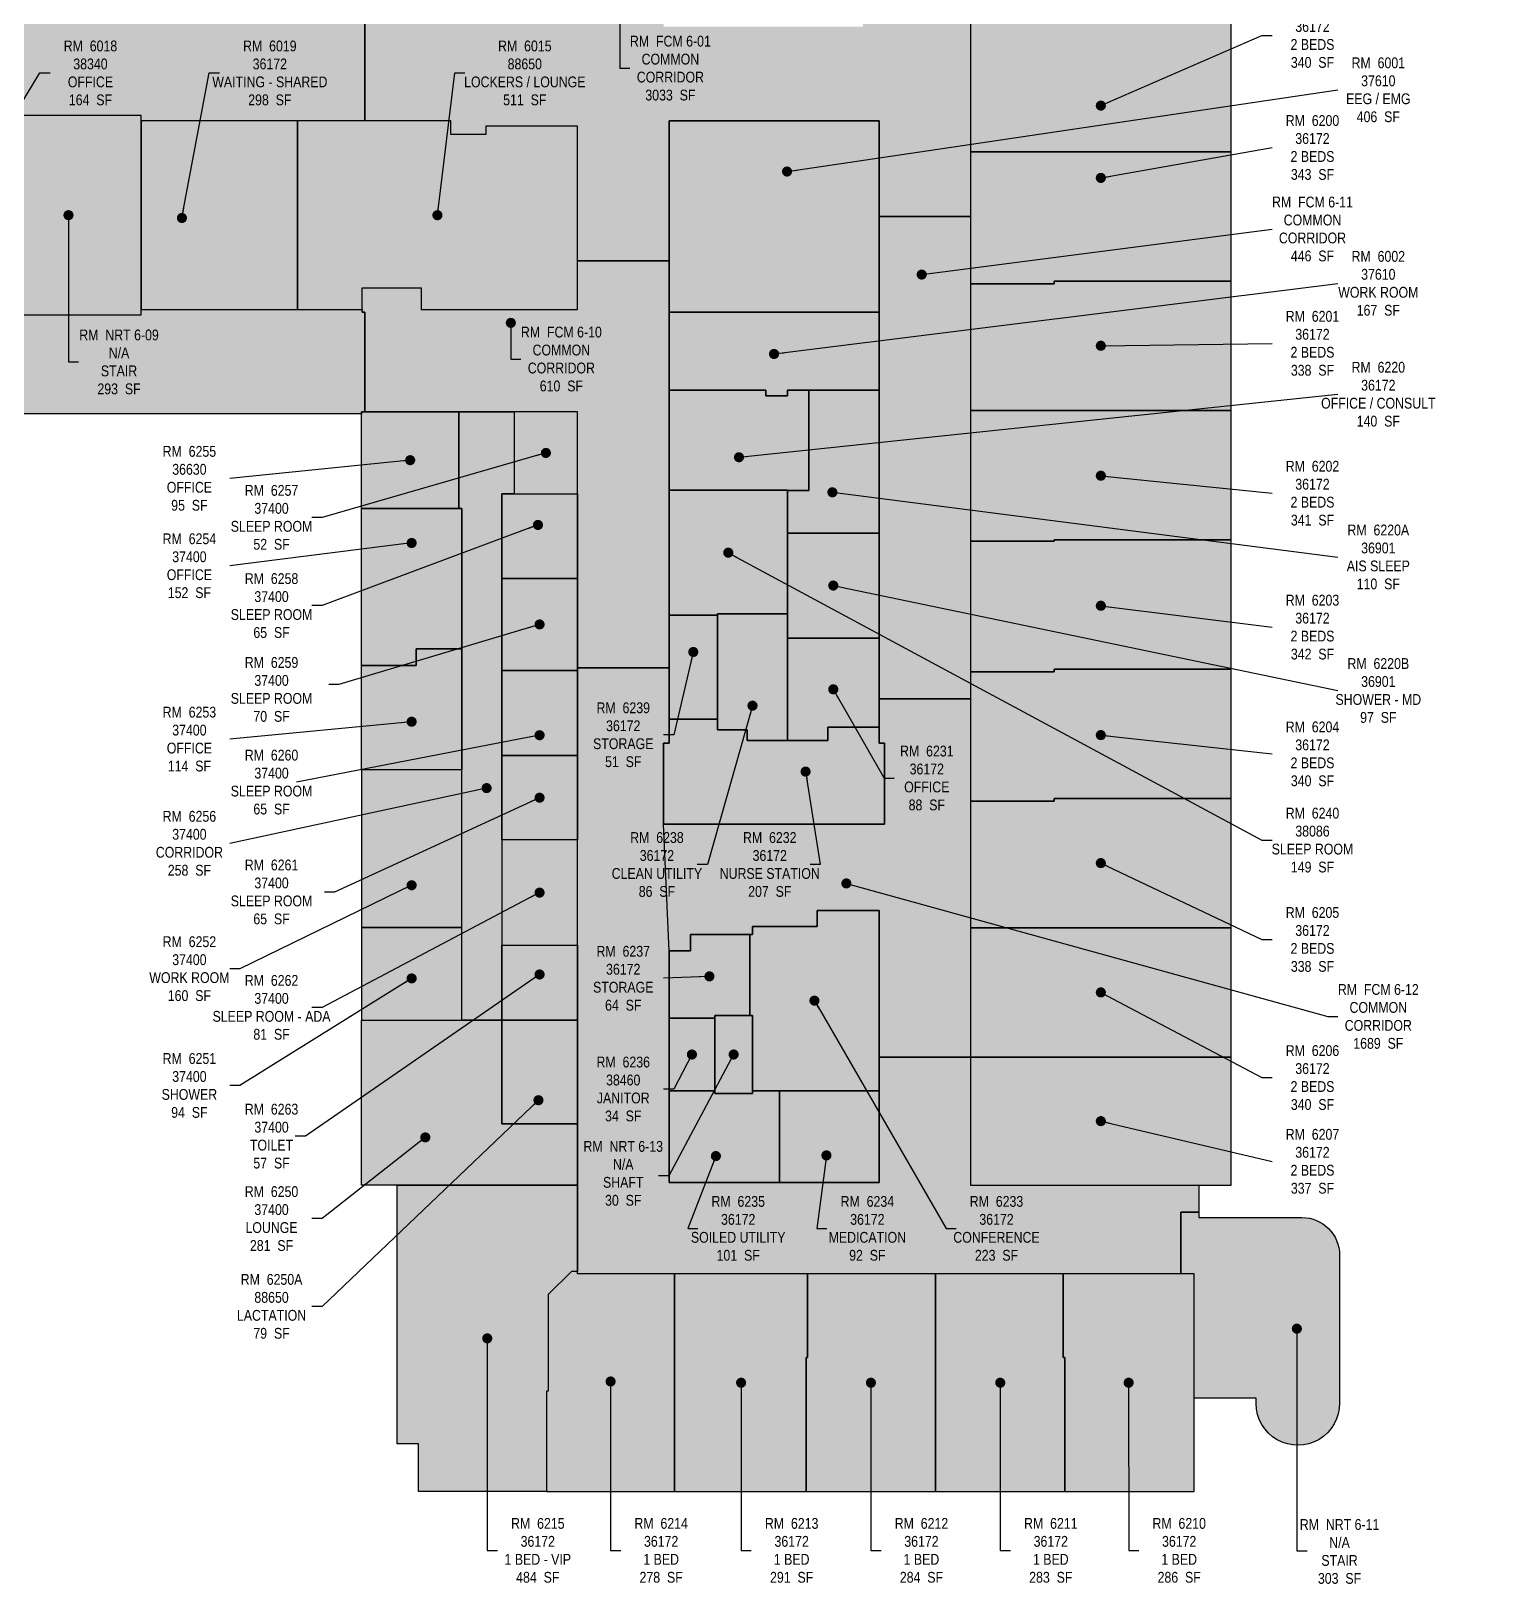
# Model space of a CAD drawing. Header units: inches. Extents: x 2581 to 7839, y 1550 to 4851.
# Drawn here: x 6076 to 7839, y 1550 to 3423 of the extents above; entities that cross this region are included whole.
import ezdxf

# ---------------------------------------------------------------- set-up
doc = ezdxf.new("R2010")
doc.units = ezdxf.units.IN
doc.header["$MEASUREMENT"] = 0
for name, color, linetype in [('0-LABEL', 3, 'Continuous'), ('1-NRT', 200, 'Continuous'), ('1-NRT-PTN', 253, 'Continuous'), ('3-FCM', 190, 'Continuous'), ('3-FCM-PTN', 9, 'Continuous'), ('4-OCC', 6, 'Continuous'), ('4-OCC-PTN', 95, 'Continuous')]:
    doc.layers.add(name, color=color, linetype=linetype)
doc.styles.add('ArialN', font='ARIALN.TTF')
doc.dimstyles.new('AB-195', dxfattribs={"dimscale": 195, "dimtxt": 0.0703125, "dimasz": 0.0625, "dimexe": 0.0625, "dimexo": 0.125, "dimgap": 0.25, "dimtad": 0, "dimdec": 4, "dimrnd": 0.0625, "dimzin": 0, "dimdsep": 46, "dimlunit": 4, "dimtxsty": 'ArialN', "dimblk": 'ARCHTICK', "dimcen": 0.0625, "dimclrd": 256, "dimclre": 256, "dimclrt": 256, "dimadec": 0, "dimazin": 0, "dimtfac": 1, "dimtdec": 4, "dimtofl": 0, "dimtmove": 2, "dimatfit": 3, "dimldrblk": 'DOT', "dimfxl": 0, "dimfrac": 2, "dimtolj": 1, "dimtzin": 0, "dimlwd": -1, "dimlwe": -1, "dimarcsym": 0})

# ---------------------------------------------------------------- blocks, each defined once
blk = doc.blocks.new('_ArchTick')
at = {"const_width": 0.15}
blk.add_lwpolyline([(-0.5, -0.5), (0.5, 0.5)], dxfattribs=at)
blk = doc.blocks.new('_Dot')
at = {"lineweight": -2}
blk.add_line((-0.5, 0), (-1, 0), dxfattribs=at)
at = {"const_width": 0.5}
blk.add_lwpolyline([(-0.25, 0, 1), (0.25, 0, 1)], format="xyb", close=True, dxfattribs=at)

msp = doc.modelspace()

# ---------------------------------------------------------------- hatches: boundary and pattern name
at = {"layer": '1-NRT-PTN'}
for points in [[(6033.750000000004, 3321.249999999993), (6033.750000000004, 3165.249999999992), (6033.750000000004, 3080.749999999996), (6209.250000000003, 3080.749999999993), (6209.250000000003, 3321.249999999993)], [(6947.000000000003, 2141.499999999992), (6901.500000000002, 2141.499999999992), (6901.500000000002, 2235.749999999992), (6947.000000000003, 2235.749999999992)]]:
    msp.add_hatch(color=256, dxfattribs=at).paths.add_polyline_path(points)
h = msp.add_hatch(color=256, dxfattribs=at)
edge = h.paths.add_edge_path()
edge.add_line((7485.499999999999, 1991.999999999991), (7610.00000000001, 1991.999999999991))
edge.add_arc((7609.999999999995, 1946.499999999975), 45.50000000001614, 3.4790218705893494e-08, 89.99999999998158, ccw=False)
edge.add_line((7655.500000000012, 1946.500000027602), (7655.500000000002, 1768.56616925701))
edge.add_arc((7605.128305918885, 1767.749993629552), 50.37830591888263, -180.0000072451678, 0.9282857740317922, ccw=False)
edge.add_line((7554.750000000003, 1767.749999999991), (7554.750000000003, 1774.249999999991))
edge.add_line((7554.750000000003, 1774.249999999991), (7480.000000000012, 1774.249999999991))
edge.add_line((7480.000000000012, 1774.249999999991), (7480.000000000005, 1923.999999999992))
edge.add_line((7480.000000000005, 1923.999999999992), (7463.749999999985, 1923.999999999992))
edge.add_line((7463.749999999985, 1923.999999999992), (7463.750000000002, 1998.499999999992))
edge.add_line((7463.750000000002, 1998.499999999992), (7485.500000000002, 1998.499999999991))
edge.add_line((7485.500000000002, 1998.499999999991), (7485.499999999999, 1991.999999999991))
at = {"layer": '3-FCM-PTN'}
for points in [[(6479.000000000004, 3438.249999999993), (6635.000000000004, 3438.249999999997), (6635.000000000005, 3444.749999999992), (6735.750000000004, 3444.749999999992), (6735.750000000004, 4478.249999999993), (6999.000000000005, 4478.249999999998), (6999.000000000007, 4367.749999999992), (6846.250000000005, 4367.749999999992), (6846.250000000005, 4172.749999999992), (6898.250000000005, 4172.749999999992), (6898.250000000004, 4166.249999999992), (6947.000000000005, 4166.249999999991), (6947.000000000005, 4172.749999999992), (7099.750000000005, 4172.749999999992), (7099.750000000005, 4367.749999999992), (6999.015625000007, 4367.749999999992), (6999.015625000005, 4478.249999999998), (7463.750000000003, 4478.249999999985), (7463.750000000005, 4403.499999999991), (7485.500000000002, 4403.499999999991), (7485.500000000015, 4367.999999999992), (7210.250000000005, 4367.999999999992), (7210.250000000005, 3901.515624999992), (7099.750000000004, 3901.515624999992), (7099.750000000005, 4055.749999999992), (6995.750000000005, 4055.749999999992), (6995.750000000005, 4081.749999999992), (6846.250000000005, 4081.749999999992), (6846.250000000004, 3568.249999999992), (6839.750000000004, 3568.249999999992), (6839.750000000001, 3428.499999999992), (7080.250000000004, 3428.499999999993), (7080.250000000005, 3646.249999999991), (7099.750000000005, 3646.249999999992), (7099.750000000004, 3901.499999999992), (7210.249999999999, 3901.499999999992), (7210.25, 3199.249999999992), (7099.750000000004, 3199.249999999992), (7099.750000000004, 3314.749999999992), (6846.250000000004, 3314.749999999992), (6846.250000000004, 3145.749999999992), (6735.750000000004, 3145.749999999992), (6735.750000000004, 3308.249999999992), (6625.250000000004, 3308.249999999992), (6625.250000000007, 3298.499999999993), (6583.000000000004, 3298.499999999993), (6583.000000000004, 3314.749999999993), (6479.000000000005, 3314.749999999993)], [(5387.000000000004, 3317.999999999994), (5387.000000000004, 3444.749999999994), (5442.250000000004, 3444.749999999994), (5442.250000000004, 3438.249999999994), (5651.000000000004, 3438.249999999994), (5651.000000000004, 3440.499999999994), (6479.000000000004, 3440.499999999994), (6479.000000000005, 3314.749999999993), (6209.250000000003, 3314.749999999993), (6209.250000000003, 3321.249999999993), (6033.750000000004, 3321.249999999993), (6033.750000000004, 3275.749999999993), (5908.750000000005, 3275.749999999993), (5908.750000000005, 3321.249999999993), (5546.250000000004, 3321.249999999994), (5546.250000000003, 3317.999999999994)], [(7099.750000000005, 3199.249999999992), (7210.25, 3199.249999999992), (7210.249999999995, 2617.499999999992), (7099.750000000003, 2617.499999999992)], [(6735.750000000004, 3145.749999999992), (6846.250000000004, 3145.749999999992), (6846.250000000002, 2654.999999999992), (6735.750000000003, 2654.99999999999), (6735.750000000004, 2963.749999999992), (6479.000000000003, 2963.749999999993), (6479.000000000007, 3083.999999999993), (6475.750000000004, 3083.999999999996), (6475.750000000004, 3113.249999999993), (6547.250000000004, 3113.249999999993), (6547.250000000004, 3087.249999999993), (6735.750000000004, 3087.249999999992)], [(5387.000000000004, 2957.249999999994), (5387.000000000004, 3090.499999999994), (5546.250000000004, 3090.499999999993), (5546.250000000004, 3113.249999999994), (5608.000000000004, 3113.249999999994), (5608.000000000004, 3087.249999999994), (5696.000000000004, 3087.249999999994), (5696.000000000004, 3080.749999999996), (5908.750000000003, 3080.749999999993), (5908.750000000003, 3087.249999999993), (6033.750000000004, 3087.249999999993), (6033.750000000004, 3080.749999999996), (6209.250000000003, 3080.749999999993), (6209.250000000003, 3087.249999999993), (6475.750000000004, 3087.249999999993), (6475.750000000004, 3083.999999999996), (6479.000000000007, 3083.999999999993), (6479.000000000005, 2963.749999999993), (6475.000000000003, 2963.749999999993), (6475.000000000004, 2961.499999999993), (5651.000000000004, 2961.499999999994), (5651.000000000004, 2963.749999999994), (5442.250000000004, 2963.749999999994), (5442.250000000004, 2957.249999999994)], [(6735.750000000003, 2654.99999999999), (6846.250000000002, 2654.999999999992), (6846.250000000003, 2563.999999999992), (6839.750000000003, 2563.999999999992), (6839.750000000003, 2466.499999999992), (7106.250000000004, 2466.499999999995), (7106.250000000003, 2563.999999999992), (7099.750000000007, 2563.999999999992), (7099.750000000005, 2617.499999999992), (7210.249999999995, 2617.499999999992), (7210.249999999997, 2185.516865943693), (7099.750000000003, 2185.516865943693), (7099.750000000003, 2362.499999999992), (7025.000000000003, 2362.499999999992), (7025.000000000003, 2342.999999999992), (6947.000000000003, 2342.999999999992), (6947.000000000002, 2333.249999999999), (6872.250000000003, 2333.249999999992), (6872.250000000003, 2313.749999999992), (6846.250000000003, 2313.749999999992), (6846.250000000003, 2034.249999999992), (7099.750000000003, 2034.249999999992), (7099.750000000003, 2185.501240943693), (7210.249999999997, 2185.501240943693), (7210.249999999998, 2030.999999999992), (7485.500000000003, 2030.999999999991), (7485.500000000002, 1998.499999999992), (7463.750000000002, 1998.499999999992), (7463.749999999985, 1923.999999999991), (6735.75, 1923.999999999992)]]:
    msp.add_hatch(color=256, dxfattribs=at).paths.add_polyline_path(points)
at = {"layer": '4-OCC-PTN'}
for color, points in [(44, [(7524.500000000014, 3433.499999999991), (7210.249999999998, 3433.499999999992), (7210.250000000004, 3277.499999999992), (7524.500000000014, 3277.499999999991)]), (44, [(6209.250000000003, 3087.249999999993), (6397.750000000004, 3087.249999999993), (6397.750000000004, 3314.749999999993), (6209.250000000003, 3314.749999999993)]), (20, [(6583.000000000004, 3298.499999999993), (6583.000000000004, 3314.749999999993), (6397.750000000004, 3314.749999999993), (6397.750000000004, 3087.249999999993), (6475.750000000004, 3087.249999999993), (6475.750000000004, 3113.249999999993), (6547.250000000004, 3113.249999999993), (6547.250000000004, 3087.249999999993), (6735.750000000004, 3087.249999999992), (6735.750000000004, 3308.249999999992), (6625.250000000004, 3308.249999999992), (6625.250000000004, 3298.499999999993)]), (18, [(7099.750000000005, 3083.999999999993), (6846.250000000004, 3083.999999999993), (6846.250000000004, 3314.749999999992), (7099.750000000005, 3314.749999999992)]), (44, [(7524.500000000014, 3277.499999999991), (7210.250000000005, 3277.499999999992), (7210.249999999995, 3118.249999999994), (7311.000000000003, 3118.249999999993), (7311.000000000006, 3121.499999999992), (7524.500000000014, 3121.499999999991)]), (44, [(7210.249999999997, 2965.499999999991), (7524.500000000014, 2965.499999999991), (7524.500000000014, 3121.499999999991), (7311.000000000006, 3121.499999999992), (7311.000000000003, 3118.249999999993), (7210.249999999995, 3118.249999999994)]), (18, [(6846.25, 2989.749999999993), (6846.249999999992, 3083.999999999992), (7099.750000000002, 3083.999999999993), (7099.750000000004, 2989.749999999991), (6989.250000000002, 2989.749999999992), (6989.250000000004, 2983.249999999992), (6963.250000000004, 2983.249999999992), (6963.250000000004, 2989.749999999992)]), (44, [(6963.250000000004, 2989.749999999992), (6963.250000000004, 2983.249999999992), (6989.250000000004, 2983.249999999992), (6989.250000000002, 2989.749999999992), (7015.035158483776, 2989.749999999992), (7015.035158483776, 2868.937499999992), (6989.250000000003, 2868.937499999991), (6989.250000000004, 2869.499999999992), (6846.250000000003, 2869.499999999987), (6846.25, 2989.749999999993)]), (12, [(7015.035158483776, 2989.749999999992), (7099.750000000004, 2989.749999999991), (7099.750000000005, 2817.593749999992), (6989.250000000007, 2817.593749999992), (6989.250000000004, 2868.937499999991), (7015.035158483776, 2868.937499999992)]), (26, [(6592.750000000004, 2963.749999999993), (6475.000000000005, 2963.749999999993), (6475.000000000005, 2847.249999999994), (6592.750000000004, 2847.249999999994)]), (109, [(6644.306775491761, 2864.748705073564), (6659.550216329972, 2864.748705073564), (6659.550216329972, 2963.749999999992), (6592.750000000004, 2963.749999999993), (6592.750000000004, 2847.249999999993), (6596.306775491761, 2847.249999999993), (6596.306775491762, 2229.999999999993), (6644.306775491761, 2229.999999999993)]), (109, [(6735.750000000003, 2963.749999999992), (6659.550216329971, 2963.749999999992), (6659.550216329971, 2864.748705073564), (6735.750000000004, 2864.748705073564)]), (44, [(7210.249999999997, 2807.999999999986), (7311.000000000004, 2807.999999999985), (7311.000000000004, 2809.516865943729), (7524.500000000014, 2809.516865943729), (7524.500000000014, 2965.499999999991), (7210.249999999997, 2965.499999999991)]), (233, [(6846.250000000003, 2869.499999999987), (6989.250000000004, 2869.499999999992), (6989.250000000015, 2720.000000000002), (6904.750000000003, 2719.999999999992), (6904.750000000003, 2718.374999999992), (6846.250000000003, 2718.374999999992)]), (109, [(6475.000000000005, 2657.999999999993), (6541.000000000003, 2657.999999999991), (6541.000000000003, 2677.999999999993), (6596.306775491761, 2677.999999999992), (6596.306775491761, 2847.249999999993), (6592.750000000004, 2847.249999999993), (6475.000000000001, 2847.249999999994)]), (109, [(6644.306775491761, 2762.749999999992), (6735.750000000001, 2762.749999999992), (6735.750000000001, 2864.748705073564), (6659.550216329972, 2864.748705073564), (6644.306775491761, 2864.748705073564)]), (12, [(6989.250000000007, 2817.593749999992), (7099.750000000005, 2817.593749999992), (7099.750000000006, 2690.999999999992), (6989.250000000015, 2690.999999999992)]), (44, [(7210.249999999995, 2650.249999999992), (7311.00000000001, 2650.249999999991), (7311.000000000003, 2653.516865943729), (7524.500000000013, 2653.516865943729), (7524.500000000014, 2809.516865943729), (7311.000000000004, 2809.516865943729), (7311.000000000004, 2807.999999999987), (7210.249999999997, 2807.999999999986)]), (109, [(6735.750000000001, 2762.749999999992), (6644.306775491761, 2762.749999999992), (6644.306775491761, 2651.990932535458), (6735.750000000003, 2651.990932535458)]), (44, [(6846.250000000003, 2718.374999999992), (6904.749999999997, 2718.374999999992), (6904.750000000003, 2593.249999999992), (6846.250000000002, 2593.249999999992)]), (44, [(6904.750000000003, 2719.999999999992), (6989.250000000015, 2720.000000000002), (6989.250000000005, 2567.249999999993), (6940.500000000003, 2567.249999999993), (6940.500000000002, 2580.249999999998), (6904.750000000013, 2580.249999999994)]), (44, [(6989.250000000005, 2567.249999999993), (6989.250000000015, 2690.999999999992), (7099.75, 2690.999999999992), (7099.750000000007, 2583.499999999992), (7037.999999999996, 2583.499999999992), (7038.000000000006, 2567.249999999993)]), (109, [(6596.306775491761, 2677.999999999992), (6541.000000000003, 2677.999999999993), (6541.000000000004, 2657.999999999991), (6475.000000000003, 2657.999999999993), (6475.000000000002, 2531.999999999993), (6596.306775491763, 2531.999999999993)]), (109, [(6644.306775491761, 2651.990932535458), (6644.306775491761, 2549.403458309929), (6735.750000000002, 2549.403458309929), (6735.750000000002, 2651.990932535458)]), (44, [(7210.249999999995, 2494.249999999992), (7311.000000000004, 2494.24999999999), (7311.000000000004, 2497.499999999991), (7524.500000000014, 2497.499999999991), (7524.500000000013, 2653.516865943729), (7311.000000000003, 2653.516865943729), (7311.00000000001, 2650.249999999991), (7210.249999999995, 2650.249999999992)]), (44, [(6839.750000000003, 2466.499999999992), (6839.750000000003, 2563.999999999992), (6846.250000000003, 2563.999999999992), (6846.250000000002, 2593.249999999992), (6904.750000000003, 2593.249999999992), (6904.750000000013, 2580.249999999994), (6940.500000000002, 2580.249999999998), (6940.500000000003, 2567.249999999993), (7038.000000000006, 2567.249999999993), (7037.999999999996, 2583.499999999992), (7099.750000000006, 2583.499999999992), (7099.750000000007, 2563.999999999992), (7106.250000000003, 2563.999999999992), (7106.250000000004, 2466.499999999995)]), (109, [(6735.750000000002, 2549.403458309929), (6644.306775491761, 2549.403458309929), (6644.306775491761, 2447.403458309928), (6735.750000000002, 2447.403458309928)]), (109, [(6596.306775491765, 2531.999999999993), (6475.000000000003, 2531.999999999992), (6475.000000000005, 2341.999999999993), (6596.306775491762, 2341.999999999992)]), (44, [(7210.249999999997, 2341.499999999991), (7524.500000000014, 2341.499999999991), (7524.500000000014, 2497.499999999991), (7311.000000000004, 2497.499999999991), (7311.000000000004, 2494.24999999999), (7210.249999999995, 2494.249999999992)]), (109, [(6644.306775491761, 2320.403458309929), (6735.750000000002, 2320.403458309929), (6735.750000000002, 2447.403458309928), (6644.306775491761, 2447.403458309928)]), (44, [(6947.000000000003, 2342.999999999992), (7025.000000000003, 2342.999999999992), (7025.000000000003, 2362.499999999992), (7099.750000000003, 2362.499999999992), (7099.750000000003, 2144.749999999992), (6947.000000000003, 2144.749999999992), (6947.000000000003, 2235.749999999992), (6943.750000000007, 2235.749999999992), (6943.750000000002, 2333.24999999999), (6947.000000000002, 2333.249999999999)]), (109, [(6596.306775491762, 2341.999999999993), (6475.000000000004, 2341.999999999993), (6475.000000000004, 2229.999999999993), (6596.306775491762, 2229.999999999992)]), (44, [(7210.249999999997, 2185.516865943693), (7524.500000000014, 2185.499999999991), (7524.500000000014, 2341.499999999991), (7210.249999999997, 2341.499999999991)]), (44, [(6872.250000000003, 2313.749999999992), (6872.250000000003, 2333.249999999992), (6943.750000000002, 2333.24999999999), (6943.750000000007, 2235.749999999993), (6901.500000000002, 2235.749999999992), (6901.500000000002, 2232.499999999992), (6846.250000000003, 2232.499999999992), (6846.250000000003, 2313.749999999992)]), (109, [(6735.750000000001, 2229.999999999993), (6735.750000000001, 2320.403458309929), (6644.306775491761, 2320.403458309929), (6644.306775491761, 2229.999999999993)]), (109, [(6735.779800965811, 2104.999999999992), (6735.75, 2030.999999999993), (6475, 2030.999999999993), (6475.000000000004, 2229.999999999993), (6644.306775491761, 2229.999999999993), (6644.306775491761, 2105.00314090077)]), (20, [(6644.306775491761, 2229.999999999993), (6735.750000000001, 2229.999999999992), (6735.779800965811, 2104.999999999992), (6644.306775491761, 2105.00314090077)]), (201, [(6901.500000000002, 2144.749999999989), (6846.250000000003, 2144.749999999989), (6846.250000000003, 2232.499999999992), (6901.500000000002, 2232.499999999992)]), (44, [(7210.250000000003, 2030.999999999992), (7524.500000000014, 2030.999999999991), (7524.500000000014, 2185.499999999991), (7210.249999999997, 2185.516865943693)]), (44, [(6846.250000000003, 2144.74999999999), (6901.500000000002, 2144.749999999989), (6901.500000000002, 2141.499999999992), (6947.000000000003, 2141.499999999992), (6947.000000000003, 2144.749999999992), (6979.500000000003, 2144.749999999992), (6979.500000000003, 2034.249999999992), (6846.250000000003, 2034.249999999992)]), (44, [(7099.750000000003, 2034.249999999992), (6979.500000000003, 2034.249999999992), (6979.500000000003, 2144.749999999992), (7099.750000000003, 2144.749999999992)]), (44, [(6518.000000000003, 2030.999999999993), (6735.750000000003, 2030.999999999993), (6735.750000000002, 1926.999999999992), (6728.49264068712, 1926.999999999992), (6700.500000000003, 1899.007359312876), (6700.500000000003, 1782.624999999995), (6698.500000000002, 1782.624999999996), (6698.500000000002, 1661.499999999993), (6544.000000000002, 1661.499999999993), (6544.000000000004, 1718.999999999992), (6518.000000000002, 1718.999999999993)]), (44, [(6853.000000000002, 1661.499999999992), (6853.000000000002, 1923.999999999992), (6735.75, 1923.999999999992), (6735.750000000002, 1926.999999999992), (6728.49264068712, 1926.999999999992), (6700.500000000003, 1899.007359312876), (6700.500000000003, 1782.624999999995), (6698.500000000002, 1782.624999999996), (6698.500000000002, 1661.499999999993)]), (44, [(7011.750000000031, 1661.499999999992), (7011.750000000031, 1823.092140774623), (7013.500000000032, 1823.092140774623), (7013.500000000032, 1923.999999999992), (6853.000000000002, 1923.999999999992), (6853.000000000002, 1661.499999999992)]), (44, [(7168.000000000002, 1661.499999999992), (7168.000000000002, 1923.999999999992), (7013.500000000032, 1923.999999999992), (7013.500000000032, 1823.092140774623), (7011.750000000031, 1823.092140774623), (7011.750000000031, 1661.499999999992)]), (44, [(7324.000000000002, 1661.499999999992), (7324.000000000002, 1823.092140774622), (7321.874999999994, 1823.092140774622), (7321.875000000002, 1923.999999999989), (7168.000000000002, 1923.999999999992), (7168.000000000002, 1661.499999999992)]), (44, [(7321.875000000002, 1923.999999999989), (7321.874999999994, 1823.092140774622), (7324.000000000002, 1823.092140774622), (7324.000000000002, 1661.499999999992), (7480.000000000002, 1661.499999999992), (7480.000000000015, 1923.999999999992)])]:
    msp.add_hatch(color=color, dxfattribs=at).paths.add_polyline_path(points)

# ---------------------------------------------------------------- linework, layer by layer
at = {"layer": '1-NRT'}
for points in [[(6033.750000000004, 3321.249999999993), (6033.750000000004, 3165.249999999992), (6033.750000000004, 3165.249999999992), (6033.750000000004, 3080.749999999996), (6209.250000000003, 3080.749999999993), (6209.250000000003, 3321.249999999993)], [(6947.000000000003, 2141.499999999992), (6901.500000000002, 2141.499999999992), (6901.500000000002, 2235.749999999992), (6947.000000000003, 2235.749999999992)]]:
    msp.add_lwpolyline(points, close=True, dxfattribs=at)
msp.add_lwpolyline([(7485.499999999999, 1991.999999999991), (7610.00000000001, 1991.999999999991, -0.4142135621951573), (7655.500000000012, 1946.500000027602), (7655.500000000002, 1768.56616925701, -1.008133875078394), (7554.750000000003, 1767.749999999991), (7554.750000000003, 1774.249999999991), (7480.000000000012, 1774.249999999991), (7480.000000000005, 1923.999999999992), (7463.749999999985, 1923.999999999992), (7463.750000000002, 1998.499999999992), (7485.500000000002, 1998.499999999991), (7485.499999999999, 1991.999999999991)], format="xyb", close=True, dxfattribs=at)
at = {"layer": '3-FCM'}
msp.add_lwpolyline([(7210.249999999999, 3901.499999999992), (7210.25, 3199.249999999992), (7099.750000000004, 3199.249999999992), (7099.750000000004, 3314.749999999992), (6846.250000000004, 3314.749999999992), (6846.250000000004, 3145.749999999992), (6735.750000000004, 3145.749999999992), (6735.750000000004, 3308.249999999992), (6625.250000000004, 3308.249999999992), (6625.250000000007, 3298.499999999993), (6583.000000000004, 3298.499999999993), (6583.000000000004, 3314.749999999993), (6479.000000000005, 3314.749999999993), (6479.000000000003, 3438.249999999992)], dxfattribs=at)
for points in [[(5387.000000000004, 3317.999999999994), (5387.000000000004, 3444.749999999994), (5442.250000000004, 3444.749999999994), (5442.250000000004, 3438.249999999994), (5651.000000000004, 3438.249999999994), (5651.000000000004, 3440.499999999994), (6479.000000000004, 3440.499999999994), (6479.000000000005, 3314.749999999993), (6209.250000000003, 3314.749999999993), (6209.250000000003, 3321.249999999993), (6033.750000000004, 3321.249999999993), (6033.750000000004, 3275.749999999993), (5908.750000000005, 3275.749999999993), (5908.750000000005, 3321.249999999993), (5546.250000000004, 3321.249999999994), (5546.250000000003, 3317.999999999994)], [(7099.750000000005, 3199.249999999992), (7210.25, 3199.249999999992), (7210.249999999995, 2617.499999999992), (7099.750000000003, 2617.499999999992)], [(6735.750000000004, 3145.749999999992), (6846.250000000004, 3145.749999999992), (6846.250000000002, 2654.999999999992), (6735.750000000003, 2654.99999999999), (6735.750000000004, 2963.749999999992), (6479.000000000003, 2963.749999999993), (6479.000000000007, 3083.999999999993), (6475.750000000004, 3083.999999999996), (6475.750000000004, 3113.249999999993), (6547.250000000004, 3113.249999999993), (6547.250000000004, 3087.249999999993), (6735.750000000004, 3087.249999999992)], [(5387.000000000004, 2957.249999999994), (5387.000000000004, 3090.499999999994), (5546.250000000004, 3090.499999999993), (5546.250000000004, 3113.249999999994), (5608.000000000004, 3113.249999999994), (5608.000000000004, 3087.249999999994), (5696.000000000004, 3087.249999999994), (5696.000000000004, 3080.749999999996), (5908.750000000003, 3080.749999999993), (5908.750000000003, 3087.249999999993), (6033.750000000004, 3087.249999999993), (6033.750000000004, 3080.749999999996), (6209.250000000003, 3080.749999999993), (6209.250000000003, 3087.249999999993), (6475.750000000004, 3087.249999999993), (6475.750000000004, 3083.999999999996), (6479.000000000007, 3083.999999999993), (6479.000000000005, 2963.749999999993), (6475.000000000003, 2963.749999999993), (6475.000000000004, 2961.499999999993), (5651.000000000004, 2961.499999999994), (5651.000000000004, 2963.749999999994), (5442.250000000004, 2963.749999999994), (5442.250000000004, 2957.249999999994)], [(6735.750000000003, 2654.99999999999), (6846.250000000002, 2654.999999999992), (6846.250000000003, 2563.999999999992), (6839.750000000003, 2563.999999999992), (6839.750000000003, 2466.499999999992), (7106.250000000004, 2466.499999999995), (7106.250000000003, 2563.999999999992), (7099.750000000007, 2563.999999999992), (7099.750000000005, 2617.499999999992), (7210.249999999995, 2617.499999999992), (7210.249999999997, 2185.516865943693), (7099.750000000003, 2185.516865943693), (7099.750000000003, 2362.499999999992), (7025.000000000003, 2362.499999999992), (7025.000000000003, 2342.999999999992), (6947.000000000003, 2342.999999999992), (6947.000000000002, 2333.249999999999), (6872.250000000003, 2333.249999999992), (6872.250000000003, 2313.749999999992), (6846.250000000003, 2313.749999999992), (6846.250000000003, 2034.249999999992), (7099.750000000003, 2034.249999999992), (7099.750000000003, 2185.501240943693), (7210.249999999997, 2185.501240943693), (7210.249999999998, 2030.999999999992), (7485.500000000003, 2030.999999999991), (7485.500000000002, 1998.499999999992), (7463.750000000002, 1998.499999999992), (7463.749999999985, 1923.999999999991), (6735.75, 1923.999999999992)]]:
    msp.add_lwpolyline(points, close=True, dxfattribs=at)
at = {"layer": '3-FCM-PTN'}
msp.add_line((6846.250000000003, 2313.749999999992), (6839.750000000003, 2466.499999999992), dxfattribs=at)
at = {"layer": '4-OCC'}
for points in [[(7524.500000000014, 3433.499999999991), (7210.249999999998, 3433.499999999992), (7210.250000000004, 3277.499999999992), (7524.500000000014, 3277.499999999991)], [(6209.250000000003, 3087.249999999993), (6397.750000000004, 3087.249999999993), (6397.750000000004, 3314.749999999993), (6209.250000000003, 3314.749999999993)], [(6583.000000000004, 3298.499999999993), (6583.000000000004, 3314.749999999993), (6583.000000000004, 3314.749999999993), (6397.750000000004, 3314.749999999993), (6397.750000000004, 3087.249999999993), (6475.750000000004, 3087.249999999993), (6475.750000000004, 3113.249999999993), (6547.250000000004, 3113.249999999993), (6547.250000000004, 3087.249999999993), (6735.750000000004, 3087.249999999992), (6735.750000000004, 3308.249999999992), (6625.250000000004, 3308.249999999992), (6625.250000000004, 3298.499999999993)], [(7099.750000000005, 3083.999999999993), (6846.250000000004, 3083.999999999993), (6846.250000000004, 3314.749999999992), (7099.750000000005, 3314.749999999992)], [(7524.500000000014, 3277.499999999991), (7210.250000000005, 3277.499999999992), (7210.249999999995, 3118.249999999994), (7311.000000000003, 3118.249999999993), (7311.000000000006, 3121.499999999992), (7524.500000000014, 3121.499999999991)], [(7210.249999999997, 2965.499999999991), (7524.500000000014, 2965.499999999991), (7524.500000000014, 3121.499999999991), (7311.000000000006, 3121.499999999992), (7311.000000000003, 3118.249999999993), (7210.249999999995, 3118.249999999994)], [(6846.25, 2989.749999999993), (6846.249999999992, 3083.999999999992), (7099.750000000002, 3083.999999999993), (7099.750000000004, 2989.749999999991), (6989.250000000002, 2989.749999999992), (6989.250000000004, 2983.249999999992), (6963.250000000004, 2983.249999999992), (6963.250000000004, 2989.749999999992), (6846.250000000004, 2989.749999999993)], [(6963.250000000004, 2989.749999999992), (6963.250000000004, 2983.249999999992), (6989.250000000004, 2983.249999999992), (6989.250000000002, 2989.749999999992), (7015.035158483776, 2989.749999999992), (7015.035158483776, 2868.937499999992), (6989.250000000003, 2868.937499999991), (6989.250000000004, 2869.499999999992), (6846.250000000003, 2869.499999999987), (6846.25, 2989.749999999993), (6963.250000000004, 2989.749999999992)], [(7015.035158483776, 2989.749999999992), (7099.750000000004, 2989.749999999991), (7099.750000000005, 2817.593749999992), (6989.250000000007, 2817.593749999992), (6989.250000000003, 2868.937499999991), (6989.250000000004, 2868.937499999991), (7015.035158483776, 2868.937499999992), (7015.035158483776, 2989.749999999992)], [(6592.750000000004, 2847.249999999994), (6475.000000000005, 2847.249999999994), (6475.000000000005, 2963.749999999993), (6592.750000000004, 2963.749999999993)], [(6592.750000000004, 2963.749999999993), (6659.550216329972, 2963.749999999992), (6659.550216329972, 2864.748705073564), (6644.306775491761, 2864.748705073564), (6644.306775491761, 2229.999999999993), (6596.306775491762, 2229.999999999993), (6596.306775491761, 2847.249999999993), (6592.750000000004, 2847.249999999993)], [(6735.750000000004, 2963.749999999992), (6659.550216329972, 2963.749999999992), (6659.550216329972, 2864.748705073564), (6735.750000000004, 2864.748705073564)], [(7210.249999999997, 2807.999999999986), (7311.000000000004, 2807.999999999985), (7311.000000000004, 2809.516865943729), (7524.500000000014, 2809.516865943729), (7524.500000000014, 2965.499999999991), (7210.249999999997, 2965.499999999991), (7210.249999999997, 2965.499999999991), (7210.249999999997, 2965.499999999991)], [(6846.250000000003, 2869.499999999987), (6989.250000000004, 2869.499999999992), (6989.250000000015, 2720.000000000002), (6904.750000000003, 2719.999999999992), (6904.750000000003, 2718.374999999992), (6846.250000000003, 2718.374999999992)], [(6475.000000000005, 2657.999999999993), (6475.000000000001, 2847.249999999993), (6596.306775491761, 2847.249999999993), (6596.306775491761, 2677.999999999992), (6541.000000000003, 2677.999999999993), (6541.000000000003, 2657.999999999991)], [(6735.750000000001, 2762.749999999992), (6644.306775491761, 2762.749999999992), (6644.306775491761, 2864.748705073564), (6735.750000000001, 2864.748705073564)], [(6989.250000000007, 2817.593749999992), (7099.750000000005, 2817.593749999992), (7099.750000000006, 2690.999999999992), (6989.250000000015, 2690.999999999992), (6989.250000000007, 2817.593749999992)], [(7210.249999999995, 2650.249999999992), (7311.00000000001, 2650.249999999991), (7311.000000000003, 2653.516865943729), (7524.500000000013, 2653.516865943729), (7524.500000000014, 2809.516865943729), (7311.000000000004, 2809.516865943729), (7311.000000000004, 2807.999999999987), (7210.249999999997, 2807.999999999986)], [(6735.750000000003, 2651.990932535458), (6644.306775491761, 2651.990932535458), (6644.306775491758, 2762.749999999992), (6735.750000000001, 2762.749999999992)], [(6846.250000000003, 2718.374999999992), (6904.749999999997, 2718.374999999992), (6904.750000000003, 2593.249999999992), (6846.250000000002, 2593.249999999992)], [(6904.750000000003, 2719.999999999992), (6989.250000000015, 2720.000000000002), (6989.250000000005, 2567.249999999993), (6940.500000000003, 2567.249999999993), (6940.500000000002, 2580.249999999998), (6904.750000000013, 2580.249999999994), (6904.750000000003, 2719.999999999992)], [(6989.250000000005, 2567.249999999993), (6989.250000000015, 2690.999999999992), (7099.75, 2690.999999999992), (7099.750000000007, 2583.499999999992), (7037.999999999996, 2583.499999999992), (7038.000000000006, 2567.249999999993)], [(6475.000000000003, 2531.999999999993), (6475.000000000002, 2657.999999999993), (6541.000000000003, 2657.999999999991), (6541.000000000003, 2677.999999999993), (6596.306775491761, 2677.999999999992), (6596.306775491762, 2531.999999999993)], [(6735.750000000002, 2549.403458309929), (6644.306775491764, 2549.403458309929), (6644.306775491761, 2651.990932535458), (6735.750000000002, 2651.990932535458)], [(7210.249999999995, 2494.249999999992), (7311.000000000004, 2494.24999999999), (7311.000000000004, 2497.499999999991), (7524.500000000014, 2497.499999999991), (7524.500000000013, 2653.516865943729), (7311.000000000003, 2653.516865943729), (7311.00000000001, 2650.249999999991), (7210.249999999995, 2650.249999999992)], [(6839.750000000003, 2466.499999999992), (6839.750000000003, 2563.999999999992), (6846.250000000003, 2563.999999999992), (6846.250000000002, 2593.249999999992), (6904.750000000003, 2593.249999999992), (6904.750000000013, 2580.249999999994), (6940.500000000002, 2580.249999999998), (6940.500000000003, 2567.249999999993), (7038.000000000006, 2567.249999999993), (7037.999999999996, 2583.499999999992), (7099.750000000006, 2583.499999999992), (7099.750000000007, 2563.999999999992), (7106.250000000003, 2563.999999999992), (7106.250000000004, 2466.499999999995)], [(6735.750000000002, 2447.403458309928), (6644.306775491764, 2447.403458309928), (6644.306775491764, 2549.403458309929), (6735.750000000002, 2549.403458309929)], [(6475.000000000004, 2341.999999999993), (6596.306775491762, 2341.999999999993), (6596.306775491762, 2531.999999999993), (6475.000000000004, 2531.999999999993)], [(7210.249999999998, 2341.499999999991), (7210.249999999998, 2341.499999999991), (7210.249999999997, 2341.499999999991), (7524.500000000014, 2341.499999999991), (7524.500000000014, 2497.499999999991), (7311.000000000004, 2497.499999999991), (7311.000000000004, 2494.24999999999), (7210.249999999995, 2494.249999999992)], [(6644.306775491761, 2320.403458309929), (6735.750000000002, 2320.403458309929), (6735.750000000002, 2447.403458309928), (6644.306775491761, 2447.403458309928)], [(6947.000000000003, 2342.999999999992), (7025.000000000003, 2342.999999999992), (7025.000000000003, 2362.499999999992), (7099.750000000003, 2362.499999999992), (7099.750000000003, 2144.749999999992), (6947.000000000003, 2144.749999999992), (6947.000000000003, 2235.749999999992), (6943.750000000007, 2235.749999999992), (6943.750000000002, 2333.24999999999), (6947.000000000002, 2333.249999999999)], [(6475.000000000004, 2229.999999999993), (6596.306775491762, 2229.999999999993), (6596.306775491762, 2341.999999999993), (6475.000000000004, 2341.999999999993)], [(7210.249999999997, 2185.516865943693), (7210.249999999997, 2185.516865943693), (7210.249999999997, 2185.516865943693), (7524.500000000014, 2185.499999999991), (7524.500000000014, 2341.499999999991), (7210.249999999998, 2341.499999999991), (7210.249999999998, 2341.499999999991), (7210.249999999997, 2341.499999999991)], [(6872.250000000003, 2313.749999999992), (6872.250000000003, 2333.249999999992), (6943.750000000002, 2333.24999999999), (6943.750000000007, 2235.749999999993), (6901.500000000002, 2235.749999999992), (6901.500000000002, 2232.499999999992), (6846.250000000003, 2232.499999999992), (6846.250000000003, 2313.749999999992), (6872.250000000003, 2313.749999999992)], [(6735.750000000001, 2229.999999999993), (6644.306775491761, 2229.999999999993), (6644.306775491761, 2320.403458309929), (6735.750000000001, 2320.403458309929)], [(6735.779800965811, 2104.999999999992), (6735.75, 2030.999999999993), (6475, 2030.999999999993), (6475.000000000004, 2229.999999999993), (6644.306775491761, 2229.999999999993), (6644.306775491761, 2105.00314090077)], [(6644.306775491761, 2229.999999999993), (6735.750000000001, 2229.999999999992), (6735.779800965811, 2104.999999999992), (6644.306775491761, 2105.00314090077), (6644.306775491762, 2229.999999999993)], [(6901.500000000002, 2144.749999999989), (6846.250000000003, 2144.749999999989), (6846.250000000003, 2232.499999999992), (6901.500000000002, 2232.499999999992)], [(7210.250000000003, 2030.999999999992), (7524.500000000014, 2030.999999999991), (7524.500000000014, 2030.999999999991), (7524.500000000014, 2030.999999999991), (7524.500000000014, 2030.999999999991), (7524.500000000014, 2030.999999999991), (7524.500000000014, 2185.499999999991), (7210.249999999997, 2185.516865943693), (7210.250000000003, 2030.999999999992), (7210.250000000003, 2030.999999999992)], [(6846.250000000003, 2144.74999999999), (6901.500000000002, 2144.749999999989), (6901.500000000002, 2141.499999999992), (6947.000000000003, 2141.499999999992), (6947.000000000003, 2144.749999999992), (6979.500000000003, 2144.749999999992), (6979.500000000003, 2034.249999999992), (6846.250000000003, 2034.249999999992)], [(7099.750000000003, 2034.249999999992), (6979.500000000003, 2034.249999999992), (6979.500000000003, 2144.749999999992), (7099.750000000003, 2144.749999999992)], [(6518.000000000003, 2030.999999999993), (6518.000000000003, 2030.999999999993), (6518.000000000003, 2030.999999999993), (6518.000000000003, 2030.999999999993), (6518.000000000003, 2030.999999999993), (6518.000000000003, 2030.999999999993), (6735.750000000003, 2030.999999999993), (6735.750000000002, 1926.999999999992), (6728.49264068712, 1926.999999999992), (6700.500000000003, 1899.007359312876), (6700.500000000003, 1782.624999999995), (6698.500000000002, 1782.624999999996), (6698.500000000002, 1661.499999999993), (6544.000000000002, 1661.499999999993), (6544.000000000004, 1718.999999999992), (6518.000000000002, 1718.999999999993), (6517.999999999978, 2030.999999999993)], [(6853.000000000002, 1661.499999999992), (6853.000000000002, 1923.999999999992), (6853.000000000002, 1923.999999999992), (6853.000000000002, 1923.999999999992), (6735.75, 1923.999999999992), (6735.750000000002, 1926.999999999992), (6728.49264068712, 1926.999999999992), (6700.500000000003, 1899.007359312876), (6700.500000000003, 1782.624999999995), (6698.500000000002, 1782.624999999996), (6698.500000000002, 1661.499999999993)], [(7011.750000000031, 1661.499999999992), (7011.750000000031, 1823.092140774623), (7013.500000000032, 1823.092140774623), (7013.500000000032, 1923.999999999992), (6853.000000000002, 1923.999999999992), (6853.000000000002, 1923.999999999992), (6853.000000000002, 1923.999999999992), (6853.000000000002, 1661.499999999992)], [(7168.000000000002, 1661.499999999992), (7168.000000000002, 1923.999999999992), (7167.999999999995, 1923.999999999992), (7168.000000000002, 1923.999999999992), (7013.500000000032, 1923.999999999992), (7013.500000000032, 1823.092140774623), (7011.750000000031, 1823.092140774623), (7011.750000000031, 1661.499999999992)], [(7324.000000000002, 1661.499999999992), (7324.000000000002, 1823.092140774622), (7321.874999999994, 1823.092140774622), (7321.875000000002, 1923.999999999989), (7168.000000000002, 1923.999999999992), (7168.000000000002, 1923.999999999992), (7168.000000000002, 1923.999999999992), (7168.000000000002, 1661.499999999992)], [(7321.875000000002, 1923.999999999989), (7321.874999999994, 1823.092140774622), (7324.000000000002, 1823.092140774622), (7324.000000000002, 1661.499999999992), (7480.000000000002, 1661.499999999992), (7480.000000000015, 1923.999999999992)]]:
    msp.add_lwpolyline(points, close=True, dxfattribs=at)

# ---------------------------------------------------------------- texts
at = {"layer": '0-LABEL', "char_height": 13, "attachment_point": 5, "style": 'ArialN'}
for s, insert in [('RM  6101\\P36172\\P2 BEDS\\P340  SF', (7622.788400844913, 3417.666706333442)), ('RM  6018\\P38340\\POFFICE\\P164  SF', (6148.016442142311, 3372.508751700609)), ('RM  6019\\P36172\\PWAITING - SHARED\\P298  SF', (6364.500000000003, 3372.508751700609)), ('RM  6015\\P88650\\PLOCKERS / LOUNGE\\P511  SF', (6672.193276764247, 3372.508751700608)), ('RM  FCM 6-01\\PCOMMON\\PCORRIDOR\\P3033  SF', (6847.900463353973, 3378.305108587601)), ('RM  6001\\P37610\\PEEG / EMG\\P406  SF', (7702.248482735369, 3352.150095233239)), ('RM  6200\\P36172\\P2 BEDS\\P343  SF', (7622.788400844913, 3282.538714956052)), ('RM  FCM 6-11\\PCOMMON\\PCORRIDOR\\P446  SF', (7622.788400844913, 3184.263798305747)), ('RM  6002\\P37610\\PWORK ROOM\\P167  SF', (7702.248482735369, 3118.747187205543)), ('RM  6201\\P36172\\P2 BEDS\\P338  SF', (7622.788400844913, 3046.405948132513)), ('RM  NRT 6-09\\PN/A\\PSTAIR\\P293  SF', (6182.500000000003, 3023.949720088598)), ('RM  FCM 6-10\\PCOMMON\\PCORRIDOR\\P610  SF', (6716.327153353875, 3027.411800182321)), ('RM  6220\\P36172\\POFFICE / CONSULT\\P140  SF', (7702.248482735369, 2984.984125226074)), ('RM  6255\\P36630\\POFFICE\\P95  SF', (6267.426310962012, 2883.533520176004)), ('RM  6202\\P36172\\P2 BEDS\\P341  SF', (7622.788400844913, 2865.604964099187)), ('RM  6257\\P37400\\PSLEEP ROOM\\P52  SF', (6366.561783056256, 2836.465848299333)), ('RM  6254\\P37400\\POFFICE\\P152  SF', (6267.426310962012, 2778.102801264708)), ('RM  6220A\\P36901\\PAIS SLEEP\\P110  SF', (7702.248482735369, 2788.672458080524)), ('RM  6258\\P37400\\PSLEEP ROOM\\P65  SF', (6366.561783056256, 2730.063369097978)), ('RM  6203\\P36172\\P2 BEDS\\P342  SF', (7622.788400844913, 2704.046835409426)), ('RM  6259\\P37400\\PSLEEP ROOM\\P70  SF', (6366.561783056255, 2628.923033481347)), ('RM  6220B\\P36901\\PSHOWER - MD\\P97  SF', (7702.248482735368, 2627.610808142636)), ('RM  6253\\P37400\\POFFICE\\P114  SF', (6267.426310962011, 2569.001719160089)), ('RM  6239\\P36172\\PSTORAGE\\P51  SF', (6791.000000000003, 2574.249190468108)), ('RM  6204\\P36172\\P2 BEDS\\P340  SF', (7622.788400844912, 2551.174761859063)), ('RM  6260\\P37400\\PSLEEP ROOM\\P65  SF', (6366.561783056256, 2517.134402039093)), ('RM  6231\\P36172\\POFFICE\\P88  SF', (7157.34797951837, 2522.07671107545)), ('RM  6256\\P37400\\PCORRIDOR\\P258  SF', (6267.426310962011, 2443.324687200027)), ('RM  6240\\P38086\\PSLEEP ROOM\\P149  SF', (7622.788400844912, 2447.16523319812)), ('RM  6238\\P36172\\PCLEAN UTILITY\\P86  SF', (6831.662687585269, 2417.749999999993)), ('RM  6232\\P36172\\PNURSE STATION\\P207  SF', (6967.81822855493, 2417.749999999993)), ('RM  6261\\P37400\\PSLEEP ROOM\\P65  SF', (6366.561783056255, 2384.632742106209)), ('RM  6205\\P36172\\P2 BEDS\\P338  SF', (7622.788400844912, 2327.326359616811)), ('RM  6252\\P37400\\PWORK ROOM\\P160  SF', (6267.426310962011, 2292.109411751725)), ('RM  6237\\P36172\\PSTORAGE\\P64  SF', (6791.000000000003, 2280.55346675689)), ('RM  6262\\P37400\\PSLEEP ROOM - ADA\\P81  SF', (6366.561783056255, 2245.409943518276)), ('RM  FCM 6-12\\PCOMMON\\PCORRIDOR\\P1689  SF', (7702.248482735367, 2234.511160558191)), ('RM  6206\\P36172\\P2 BEDS\\P340  SF', (7622.788400844912, 2160.767053610769)), ('RM  6251\\P37400\\PSHOWER\\P94  SF', (6267.426310962011, 2151.229834078513)), ('RM  6236\\P38460\\PJANITOR\\P34  SF', (6791.000000000002, 2146.959425919722)), ('RM  6263\\P37400\\PTOILET\\P57  SF', (6366.561783056255, 2090.09987987621)), ('RM  6207\\P36172\\P2 BEDS\\P337  SF', (7622.788400844911, 2059.762278164621)), ('RM  NRT 6-13\\PN/A\\PSHAFT\\P30  SF', (6791.000000000002, 2045.205674585908)), ('RM  6250\\P37400\\PLOUNGE\\P281  SF', (6366.561783056255, 1990.680163723372)), ('RM  6235\\P36172\\PSOILED UTILITY\\P101  SF', (6929.73421360986, 1978.874999999992)), ('RM  6234\\P36172\\PMEDICATION\\P92  SF', (7085.595872644106, 1978.874999999992)), ('RM  6233\\P36172\\PCONFERENCE\\P223  SF', (7241.457501506346, 1978.874999999992)), ('RM  6250A\\P88650\\PLACTATION\\P79  SF', (6366.561783056255, 1884.788912161553)), ('RM  6215\\P36172\\P1 BED - VIP\\P484  SF', (6687.87499999999, 1590.499999999992)), ('RM  6214\\P36172\\P1 BED\\P278  SF', (6836.750000000002, 1590.499999999992)), ('RM  6213\\P36172\\P1 BED\\P291  SF', (6994.250000000016, 1590.499999999992)), ('RM  6212\\P36172\\P1 BED\\P284  SF', (7150.875000000016, 1590.499999999991)), ('RM  6211\\P36172\\P1 BED\\P283  SF', (7307.000000000001, 1590.499999999991)), ('RM  6210\\P36172\\P1 BED\\P286  SF', (7461.937500000004, 1590.499999999991)), ('RM  NRT 6-11\\PN/A\\PSTAIR\\P303  SF', (7655.452897967387, 1589.159523795124))]:
    msp.add_mtext(s, dxfattribs=dict(at, insert=insert))

# ---------------------------------------------------------------- leaders
at = {"layer": '0-LABEL', "annotation_type": 0, "has_hookline": 1}
for points, hookline_direction, text_width in [([(6786.900463353973, 3450.305108587601), (6786.962963353973, 3378.305108587601), (6799.150463353973, 3378.305108587601)], 0, 93.731241473397), ([(7367.375000000006, 3333.138092780182), (7561.850900844913, 3417.666706333442), (7574.038400844913, 3417.666706333442)], 0, 60.6637107776262), ([(5971.250000000004, 3181.499999999993), (6087.078942142311, 3372.508751700609), (6099.266442142311, 3372.508751700609)], 0, 62.74761255115963), ([(6258.401205600821, 3197.627444693393), (6291.375000000003, 3372.508751700609), (6303.562500000003, 3372.508751700609)], 0, 137.9631650750341), ([(6566.750000000004, 3200.999999999993), (6587.698819056198, 3372.508751700608), (6599.886319056198, 3372.508751700608)], 0, 144.6139154160983), ([(6988.688685748622, 3253.661239805831), (7653.498482735369, 3352.150095233239)], 0, 75.72100954979537), ([(7367.375000000005, 3245.979257667703), (7574.038400844913, 3282.538714956052)], 0, 62.68553888130969), ([(6121.500000000003, 3200.999999999993), (6121.562500000003, 3023.949720088598), (6133.750000000003, 3023.949720088598)], 0, 94.1568894952251), ([(7151.17907205654, 3129.377941930805), (7574.038400844913, 3184.263798305747)], 0, 93.731241473397), ([(6972.999999999998, 3033.624999999992), (7653.498482735369, 3118.747187205543)], 0, 95.47817189631652), ([(5931.397090020026, 3068.45498388755), (5931.459590020026, 3023.949720088598), (5943.647090020026, 3023.949720088598)], 0, 95.77967257844475), ([(6655.327153353875, 3071.105668660417), (6655.389653353875, 3027.411800182321), (6667.577153353875, 3027.411800182321)], 0, 95.7530695770805), ([(7367.375000000004, 3043.499999999991), (7574.038400844913, 3046.405948132513)], 0, 60.6637107776262), ([(6930.642579241889, 2909.049773099218), (7653.498482735369, 2984.984125226074)], 0, 137.1473396998636), ([(6533.875000000004, 2905.499999999994), (6316.176310962012, 2883.533520176004)], 1, 62.80081855388813), ([(6697.650108164988, 2914.249352536778), (6427.499283056256, 2836.465848299333), (6415.311783056256, 2836.465848299333)], 1, 96.69304229195089), ([(7367.375000000005, 2886.749999999988), (7574.038400844913, 2865.604964099187)], 0, 62.63233287858118), ([(7043.421112047534, 2866.75786102188), (7653.498482735369, 2788.672458080524)], 0, 75.4993178717599), ([(6688.109985180927, 2827.398535075127), (6427.499283056256, 2730.063369097978), (6415.311783056256, 2730.063369097978)], 1, 96.69304229195089), ([(6535.653387745881, 2805.602557673531), (6316.176310962012, 2778.102801264708)], 1, 62.68553888130969), ([(6917.750000000009, 2793.937499999992), (7561.850900844912, 2447.16523319812), (7574.038400844912, 2447.16523319812)], 0, 96.69304229195089), ([(7044.500000000007, 2754.296874999992), (7653.498482735368, 2627.610808142636)], 0, 101.9072305593452), ([(7367.375000000004, 2729.88343297186), (7574.038400844913, 2704.046835409426)], 0, 62.71214188267395), ([(6690.028387745881, 2707.370466267725), (6447.752107814231, 2634.912663913547), (6435.564607814231, 2634.912663913547)], 1, 96.69304229195089), ([(6875.500000000002, 2674.108322356958), (6851.937500000003, 2574.249190468108), (6839.750000000003, 2574.249190468108)], 1, 71.34924965893589), ([(7044.500000000005, 2629.124999999993), (7105.882234404045, 2522.07671107545), (7118.069734404045, 2522.07671107545)], 0, 60.6637107776262), ([(6947.000000000009, 2609.360527478823), (6892.600187585269, 2417.749999999993), (6880.412687585269, 2417.749999999993)], 1, 108.3983628922237), ([(6535.653387745882, 2590.026386420078), (6316.176310962011, 2569.001719160089)], 1, 62.71214188267395), ([(6690.028387745881, 2573.760649403884), (6396.677217154516, 2517.134402039093)], 1, 96.69304229195089), ([(7367.375000000004, 2573.883432971859), (7574.038400844912, 2551.174761859063)], 0, 62.68553888130969), ([(7011.042281538015, 2529.874999999992), (7028.75572855493, 2417.749999999993), (7016.56822855493, 2417.749999999993)], 1, 118.4365620736699), ([(6626.150108164988, 2509.945510489814), (6316.176310962011, 2443.324687200027)], 1, 80.14597544338336), ([(6690.028387745883, 2498.403458309929), (6442.598771854337, 2384.632742106209), (6430.411271854337, 2384.632742106209)], 1, 96.69304229195089), ([(7367.375000000004, 2419.499999999991), (7561.850900844912, 2327.326359616811), (7574.038400844912, 2327.326359616811)], 0, 62.80081855388813), ([(6535.653387745882, 2392.822318493734), (6328.363810962011, 2292.109411751725), (6316.176310962011, 2292.109411751725)], 1, 95.47817189631652), ([(7060.280682088229, 2395.000177211088), (7641.310982735367, 2234.511160558191), (7653.498482735367, 2234.511160558191)], 0, 95.69986357435198), ([(6690.028387745881, 2383.903458309929), (6427.499283056255, 2245.409943518276), (6415.311783056255, 2245.409943518276)], 1, 141.6964529331514), ([(6535.653387745883, 2280.406062459336), (6328.363810962011, 2151.229834078513), (6316.176310962011, 2151.229834078513)], 1, 66.12619372442019), ([(6690.028387745881, 2285.161090766739), (6407.418628084994, 2090.09987987621), (6395.231128084994, 2090.09987987621)], 1, 62.71214188267395), ([(6895.000000000005, 2282.874999999992), (6839.750000000003, 2280.55346675689)], 1, 71.34924965893589), ([(7367.375000000005, 2263.499999999991), (7561.850900844912, 2160.767053610769), (7574.038400844912, 2160.767053610769)], 0, 62.71214188267395), ([(7021.750000000003, 2253.624999999992), (7180.520001506346, 1978.874999999992), (7192.707501506346, 1978.874999999992)], 0, 102.7141882673943), ([(6924.250000000003, 2188.624999999992), (6845.917017664129, 2042.425277134134), (6833.729517664129, 2042.425277134134)], 1, 94.12141882673943), ([(6873.875000000003, 2188.62499999999), (6851.937500000002, 2146.959425919722), (6839.750000000002, 2146.959425919722)], 1, 63.10231923601638), ([(6688.680282809917, 2133.517587415558), (6427.499283056255, 1884.788912161553), (6415.311783056255, 1884.788912161553)], 1, 81.26330150068215), ([(7367.375000000005, 2108.258432971842), (7574.038400844911, 2059.762278164621)], 0, 62.71214188267395), ([(6552.134873545089, 2088.642204152931), (6427.499283056255, 1990.680163723372), (6415.311783056255, 1990.680163723372)], 1, 62.68553888130969), ([(6902.798810215423, 2066.146049718474), (6868.79671360986, 1978.874999999992), (6880.98421360986, 1978.874999999992)], 0, 113.4174624829468), ([(7036.241754092964, 2066.969272107557), (7024.658372644106, 1978.874999999992), (7036.845872644106, 1978.874999999992)], 0, 91.1330150068213), ([(7603.946544355855, 1857.93584385033), (7604.034023172824, 1590.125550466721), (7616.221523172824, 1590.125550466721)], 0, 92.07298772169167), ([(6626.874999999991, 1846.249999999993), (6626.93749999999, 1590.499999999992), (6639.12499999999, 1590.499999999992)], 0, 78.02660300136425), ([(6775.750000000003, 1794.249999999992), (6775.812500000002, 1590.499999999992), (6788.000000000002, 1590.499999999992)], 0, 62.68553888130969), ([(6933.250000000017, 1792.749999999992), (6933.312500000016, 1590.499999999992), (6945.500000000016, 1590.499999999992)], 0, 62.71214188267395), ([(7089.875000000017, 1792.749999999992), (7089.937500000016, 1590.499999999991), (7102.125000000016, 1590.499999999991)], 0, 62.63233287858118), ([(7246.000000000003, 1792.749999999992), (7246.062500000001, 1590.499999999991), (7258.250000000001, 1590.499999999991)], 0, 60.6637107776262), ([(7400.937500000005, 1792.749999999992), (7401.000000000004, 1590.499999999991), (7413.187500000004, 1590.499999999991)], 0, 62.68553888130969)]:
    msp.add_leader(points, dimstyle='AB-195', dxfattribs=dict(at, hookline_direction=hookline_direction, text_width=text_width))

doc.saveas('drawing.dxf')
